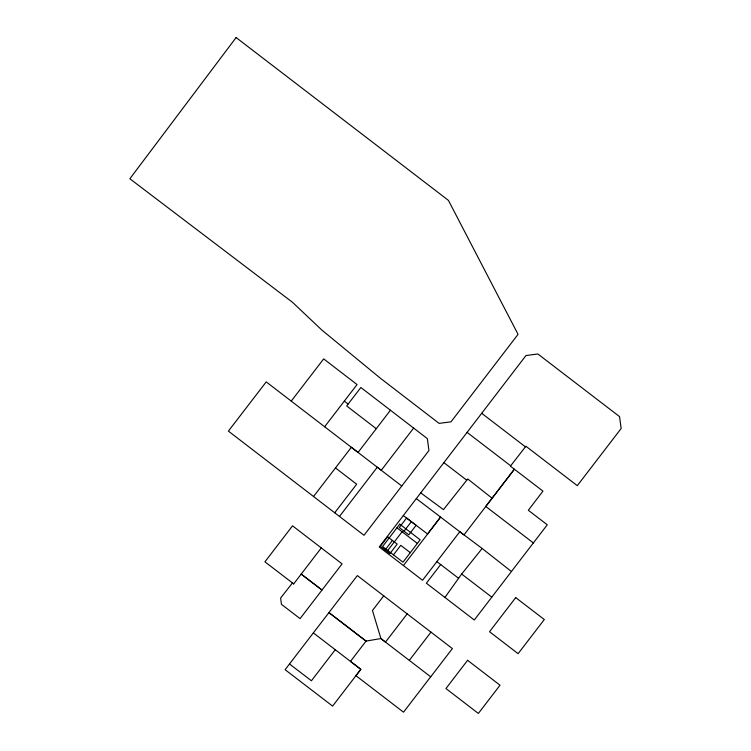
<?xml version="1.0" encoding="UTF-8"?>
<svg xmlns="http://www.w3.org/2000/svg" width="751" height="751" viewBox="0 0 751 751"><rect width="100%" height="100%" fill="white"/><g stroke="black" fill="none" stroke-linecap="round" stroke-linejoin="round"><path stroke-width="1.13" d="M444.911 597.458L461.677 573.999L482.142 548.483L511.44 571.511L474.285 620.007L426.371 583.198L440.706 564.517M321.287 547.92L293.697 583.893L264.925 561.823L292.543 525.831L342.08 563.888L300.071 618.627L281.456 604.339L280.621 598.003L292.43 582.992L293.632 583.903M313.327 632.896L360.827 669.319L332.609 706.109L285.108 669.685L357.335 575.585L452.384 648.592L430.745 676.782M511.44 571.511L547.272 524.808L528.328 510.276L542.954 491.116L510.389 466.164L525.897 446.225L577.294 485.681L621.143 428.511L619.556 416.617L537.857 353.965L525.972 355.552L379.236 546.981L422.55 580.27L459.828 531.689M385.122 549.967L392.426 540.438M387.741 550.483L402.085 531.774M404.047 531.192L411.351 521.663M393.468 554.867L400.771 545.339L410.299 552.642M335.256 649.699L311.43 680.772L289.501 663.968M403.418 565.569L440.612 517.063M383.723 595.853L372.458 610.525L380.917 638.547L385.498 642.077L407.183 613.867M366.037 641.101L350.473 661.396L360.827 669.319L355.955 675.684L403.522 712.183L430.68 676.792L380.851 638.557L366.037 641.101L328.891 612.6M533.341 542.935L485.775 506.456L514.369 469.215L463.968 534.919L416.298 498.58M409.323 660.354L430.98 632.135M291.21 401.156L323.681 358.894L357.054 384.559L324.592 426.803M376.242 428.699L346.68 405.953L360.874 387.488L427.366 438.64L428.934 450.553L364.01 535.285L228.398 431.112L266.22 381.884L401.785 486.038M313.533 496.505L351.355 447.277L358.049 452.44L390.436 410.234M334.711 512.783L356.659 484.207L335.481 467.948M339.49 516.435L377.284 467.235L381.273 470.286L413.632 428.079M420.691 492.863L443.484 509.629L467.742 478.96L492.112 498.223M427.535 534.027L440.555 517.073M482.142 548.483L459.762 531.699M403.287 515.533L427.601 534.017M396.932 527.84L417.368 543.424M481.691 413.303L525.418 446.826M467.066 432.369L510.68 465.798M443.869 462.635L466.775 480.208M344.334 401.128L348.145 404.057M461.612 574.008L491.811 597.148M301.207 574.093L322.029 590.061L301.151 574.102M328.947 612.591L366.094 641.091M436.829 561.598L458.598 578.298M236.114 37.55L129.857 178.757L292.505 302.306L321.775 329.98L380.363 378.213L439.1 423.386L451.013 421.818L518.059 334.336L448.422 200.386L236.114 37.55M387.657 536.787L380.353 546.315L389.882 553.618L397.185 544.09L387.657 536.787M399.757 524.151L382.597 546.54L402.996 562.17L420.147 539.781L399.757 524.151M406.582 518.012L399.279 527.54L408.807 534.843L416.11 525.315L406.582 518.012M467.601 660.307L445.944 688.545L478.359 713.45L500.025 685.212L467.601 660.307M515.702 597.608L489.53 631.732L518.106 653.68L544.306 619.528L515.702 597.608"/></g></svg>
